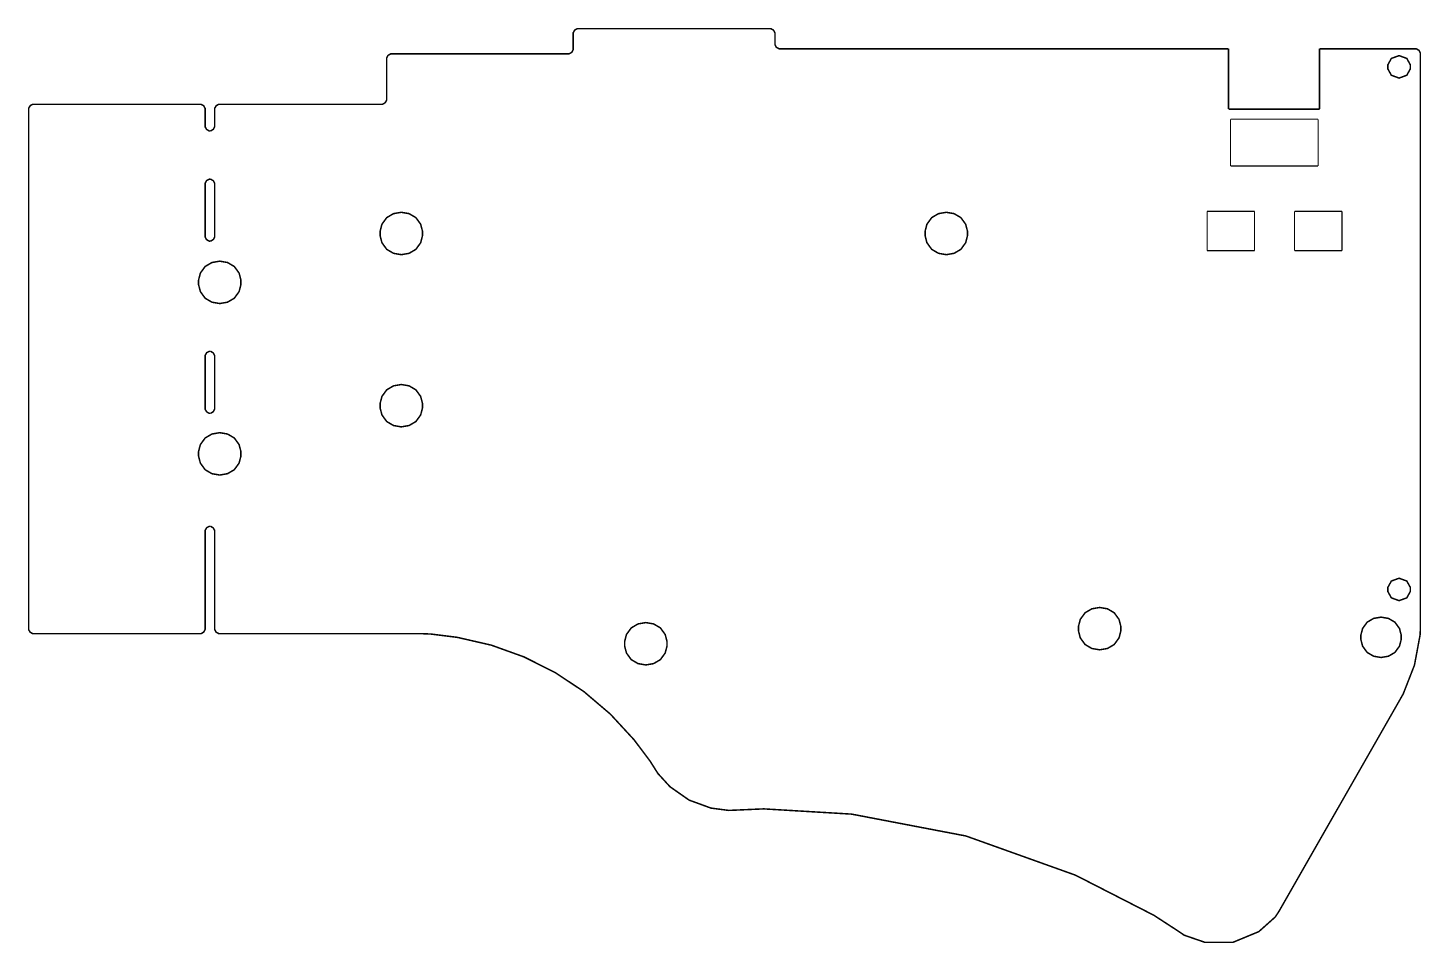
# Model space of a CAD drawing. Extents: x 0.14 to 5.58, y 0.04 to 3.62.
import ezdxf

# ---------------------------------------------------------------- set-up
doc = ezdxf.new("R2010")
doc.units = 0
doc.layers.get('0').update_dxf_attribs({"linetype": 'CONTINUOUS'})

msp = doc.modelspace()

# ---------------------------------------------------------------- linework, layer by layer
at = {"color": 173}
for points, const_width in [([(2.28461, 3.61486), (2.28108, 3.61486), (2.27067, 3.6091), (2.26492, 3.59868), (2.26492, 3.59517)], 0.005906), ([(2.26492, 3.59517), (2.26492, 3.53608)], 0.005906), ([(2.28461, 3.61486), (3.03267, 3.61486)], 0.005906), ([(3.05236, 3.59517), (3.05236, 3.59868), (3.04656, 3.6091), (3.03614, 3.61486), (3.03267, 3.61486)], 0.005906), ([(3.05236, 3.59517), (3.05236, 3.55578)], 0.005906), ([(2.24522, 3.51644), (2.24869, 3.51644), (2.25911, 3.52219), (2.26492, 3.53261), (2.26492, 3.53608)], 0.005906), ([(3.05236, 3.55578), (3.05236, 3.55231), (3.05811, 3.54189), (3.06853, 3.53608), (3.07206, 3.53608)], 0.005906), ([(4.82281, 3.53608), (3.07206, 3.53608)], 0.005906), ([(4.82319, 3.30067), (4.82281, 3.53608)], 0.005906), ([(5.17833, 3.53608), (5.17833, 3.30067)], 0.005906), ([(5.55236, 3.53608), (5.17833, 3.53608)], 0.005906), ([(5.57206, 3.51644), (5.57206, 3.51992), (5.56625, 3.53033), (5.55583, 3.53608), (5.55236, 3.53608)], 0.005906), ([(1.55626, 3.51644), (1.55274, 3.51644), (1.54232, 3.51069), (1.53657, 3.50028), (1.53657, 3.49675)], 0.005906), ([(1.53657, 3.33925), (1.53657, 3.49675)], 0.005906), ([(1.55626, 3.51644), (2.24522, 3.51644)], 0.005906), ([(5.57206, 3.51644), (5.57206, 1.2723)], 0.005906), ([(0.158637, 3.31956), (0.155111, 3.31956), (0.144694, 3.31381), (0.138943, 3.30339), (0.138943, 3.29986)], 0.005906), ([(0.808268, 3.31956), (0.158637, 3.31956)], 0.005906), ([(0.827908, 3.29986), (0.827908, 3.30339), (0.822157, 3.31381), (0.81174, 3.31956), (0.808268, 3.31956)], 0.005906), ([(0.884874, 3.31956), (0.881401, 3.31956), (0.870985, 3.31381), (0.865235, 3.30339), (0.865235, 3.29986)], 0.005906), ([(1.51693, 3.31956), (0.884874, 3.31956)], 0.005906), ([(1.51693, 3.31956), (1.5204, 3.31956), (1.53082, 3.32536), (1.53657, 3.33578), (1.53657, 3.33925)], 0.005906), ([(0.138943, 3.29986), (0.138943, 1.2723)], 0.005906), ([(0.827908, 3.29986), (0.827908, 3.23508)], 0.005906), ([(0.865235, 3.29986), (0.865235, 3.23508)], 0.005906), ([(5.17833, 3.30067), (4.82319, 3.30067)], 0.005906), ([(4.83094, 3.26124), (4.83094, 3.07824)], 0.004724), ([(5.17301, 3.26124), (4.83094, 3.26124)], 0.004724), ([(5.17301, 3.26124), (5.17301, 3.07824)], 0.004724), ([(0.827908, 3.23508), (0.827908, 3.23161), (0.833658, 3.22119), (0.844075, 3.21539), (0.847601, 3.21539)], 0.005906), ([(0.847601, 3.21539), (0.850097, 3.21571), (0.860135, 3.2219), (0.865235, 3.23182), (0.865235, 3.23508)], 0.005906), ([(4.83094, 3.07824), (5.17301, 3.07824)], 0.004724), ([(0.847601, 3.02718), (0.844075, 3.02718), (0.833658, 3.02143), (0.827908, 3.01101), (0.827908, 3.00749)], 0.005906), ([(0.827908, 3.00749), (0.827908, 2.80485)], 0.005906), ([(0.865235, 3.00749), (0.865235, 3.01079), (0.860135, 3.02072), (0.850097, 3.02692), (0.847601, 3.02718)], 0.005906), ([(0.865235, 2.80485), (0.865235, 3.00749)], 0.005906), ([(4.92464, 2.90181), (4.73964, 2.90181)], 0.004724), ([(4.73964, 2.90181), (4.73964, 2.74778)], 0.004724), ([(4.92464, 2.74778), (4.92464, 2.90181)], 0.004724), ([(5.08068, 2.74778), (5.08068, 2.90181)], 0.004724), ([(5.08068, 2.90181), (5.26568, 2.90181)], 0.004724), ([(5.26568, 2.90181), (5.26568, 2.74778)], 0.004724), ([(0.827908, 2.80485), (0.827908, 2.80138), (0.833658, 2.79096), (0.844075, 2.78521), (0.847601, 2.78521)], 0.005906), ([(0.847601, 2.78521), (0.850097, 2.78549), (0.860135, 2.79167), (0.865235, 2.8016), (0.865235, 2.80485)], 0.005906), ([(4.73964, 2.74778), (4.92464, 2.74778)], 0.004724), ([(5.26568, 2.74778), (5.08068, 2.74778)], 0.004724), ([(0.847601, 2.35499), (0.844075, 2.35499), (0.833658, 2.34924), (0.827908, 2.33882), (0.827908, 2.33529)], 0.005906), ([(0.865235, 2.33529), (0.865235, 2.3386), (0.860135, 2.34853), (0.850097, 2.35471), (0.847601, 2.35499)], 0.005906), ([(0.827908, 2.33529), (0.827908, 2.13271)], 0.005906), ([(0.865235, 2.13271), (0.865235, 2.33529)], 0.005906), ([(0.827908, 2.13271), (0.827908, 2.12924), (0.833658, 2.11882), (0.844075, 2.11301), (0.847601, 2.11301)], 0.005906), ([(0.847601, 2.11301), (0.850097, 2.11333), (0.860135, 2.11951), (0.865235, 2.12944), (0.865235, 2.13271)], 0.005906), ([(0.847601, 1.67176), (0.844075, 1.67176), (0.833658, 1.66601), (0.827908, 1.6556), (0.827908, 1.65213)], 0.005906), ([(0.827908, 1.65213), (0.827908, 1.2723)], 0.005906), ([(0.865235, 1.65213), (0.865235, 1.65543), (0.860135, 1.66531), (0.850097, 1.6715), (0.847601, 1.67176)], 0.005906), ([(0.865235, 1.2723), (0.865235, 1.65213)], 0.005906), ([(0.138943, 1.2723), (0.138943, 1.26883), (0.144694, 1.25841), (0.155111, 1.25266), (0.158637, 1.25266)], 0.005906), ([(0.808268, 1.25266), (0.158637, 1.25266)], 0.005906), ([(0.808268, 1.25266), (0.81174, 1.25266), (0.822157, 1.25841), (0.827908, 1.26883), (0.827908, 1.2723)], 0.005906), ([(0.865235, 1.2723), (0.865235, 1.26883), (0.870985, 1.25841), (0.881401, 1.25266), (0.884874, 1.25266)], 0.005906), ([(1.67438, 1.25266), (0.884874, 1.25266)], 0.005906), ([(2.5835, 0.725911), (2.56506, 0.7551), (2.50271, 0.838108), (2.41, 0.938585), (2.30658, 1.02653), (2.19379, 1.10124), (2.07286, 1.16195), (1.9451, 1.2079), (1.81185, 1.23844), (1.70882, 1.25125), (1.67438, 1.25266)], 0.005906), ([(5.49328, 0.996744), (5.50521, 1.01785), (5.54899, 1.12988), (5.57101, 1.2481), (5.57206, 1.2723)], 0.005906), ([(5.02083, 0.169976), (5.49328, 0.996744)], 0.005906), ([(2.5835, 0.725911), (2.59571, 0.706597), (2.64285, 0.655057), (2.71733, 0.602919), (2.80274, 0.571724), (2.87196, 0.562662), (2.89486, 0.563639)], 0.005906), ([(4.62711, 0.0912), (4.53157, 0.153321), (4.22569, 0.309842), (3.7979, 0.46289), (3.35161, 0.548232), (3.00863, 0.568685), (2.89486, 0.563639)], 0.005906), ([(4.62711, 0.0912), (4.64996, 0.075629), (4.73139, 0.047472), (4.84056, 0.047743), (4.94135, 0.089464), (5.00569, 0.146756), (5.02083, 0.169976)], 0.005906)]:
    msp.add_lwpolyline(points, dxfattribs=dict(at, const_width=const_width))
at = {"color": 173, "const_width": 0.005906}
for points in [[(5.53271, 3.4656), (5.53271, 3.47385), (5.51899, 3.49849), (5.48893, 3.50939), (5.45882, 3.49849), (5.44515, 3.47385), (5.44515, 3.4656), (5.44515, 3.45742), (5.45882, 3.43278), (5.48893, 3.42182), (5.51899, 3.43278), (5.53271, 3.45742), (5.53271, 3.4656)], [(1.67649, 2.81506), (1.67649, 2.82411), (1.66938, 2.85124), (1.65061, 2.87706), (1.62414, 2.89258), (1.59381, 2.89774), (1.56347, 2.89258), (1.537, 2.87706), (1.51824, 2.85124), (1.51118, 2.82411), (1.51118, 2.81506), (1.51118, 2.80604), (1.51824, 2.77892), (1.537, 2.75304), (1.56347, 2.73757), (1.59381, 2.73236), (1.62414, 2.73757), (1.65061, 2.75304), (1.66938, 2.77892), (1.67649, 2.80604), (1.67649, 2.81506)], [(3.80404, 2.81506), (3.80404, 2.82411), (3.79693, 2.85124), (3.77815, 2.87706), (3.75168, 2.89258), (3.72136, 2.89774), (3.69097, 2.89258), (3.6645, 2.87706), (3.64572, 2.85124), (3.63867, 2.82411), (3.63867, 2.81506), (3.63867, 2.80604), (3.64572, 2.77892), (3.6645, 2.75304), (3.69097, 2.73757), (3.72136, 2.73236), (3.75168, 2.73757), (3.77815, 2.75304), (3.79693, 2.77892), (3.80404, 2.80604), (3.80404, 2.81506)], [(0.967665, 2.62424), (0.967665, 2.63331), (0.960558, 2.66043), (0.941786, 2.68625), (0.91531, 2.70176), (0.884983, 2.70692), (0.854656, 2.70176), (0.828179, 2.68625), (0.809407, 2.66043), (0.802354, 2.63331), (0.802354, 2.62424), (0.802354, 2.61524), (0.809407, 2.58811), (0.828179, 2.56222), (0.854656, 2.54676), (0.884983, 2.54156), (0.91531, 2.54676), (0.941786, 2.56222), (0.960558, 2.58811), (0.967665, 2.61524), (0.967665, 2.62424)], [(1.67649, 2.14274), (1.67649, 2.15181), (1.66938, 2.17893), (1.65061, 2.20475), (1.62414, 2.22026), (1.59381, 2.22542), (1.56347, 2.22026), (1.537, 2.20475), (1.51824, 2.17893), (1.51118, 2.15181), (1.51118, 2.14274), (1.51118, 2.13374), (1.51824, 2.10661), (1.537, 2.08074), (1.56347, 2.06526), (1.59381, 2.06006), (1.62414, 2.06526), (1.65061, 2.08074), (1.66938, 2.10661), (1.67649, 2.13374), (1.67649, 2.14274)], [(0.967665, 1.95469), (0.967665, 1.96376), (0.960558, 1.99089), (0.941786, 2.01671), (0.91531, 2.03222), (0.884983, 2.03737), (0.854656, 2.03222), (0.828179, 2.01671), (0.809407, 1.99089), (0.802354, 1.96376), (0.802354, 1.95469), (0.802354, 1.94569), (0.809407, 1.91857), (0.828179, 1.89268), (0.854656, 1.87722), (0.884983, 1.87201), (0.91531, 1.87722), (0.941786, 1.89268), (0.960558, 1.91857), (0.967665, 1.94569), (0.967665, 1.95469)], [(5.53271, 1.42535), (5.53271, 1.4336), (5.51899, 1.45822), (5.48893, 1.46913), (5.45882, 1.45822), (5.44515, 1.4336), (5.44515, 1.42535), (5.44515, 1.41715), (5.45882, 1.39253), (5.48893, 1.38157), (5.51899, 1.39253), (5.53271, 1.41715), (5.53271, 1.42535)], [(4.40272, 1.2723), (4.40272, 1.28136), (4.39561, 1.30848), (4.37685, 1.33431), (4.35037, 1.34983), (4.32004, 1.35498), (4.28965, 1.34983), (4.26318, 1.33431), (4.24442, 1.30848), (4.23736, 1.28136), (4.23736, 1.2723), (4.23736, 1.26329), (4.24442, 1.23617), (4.26318, 1.21034), (4.28965, 1.19482), (4.32004, 1.18967), (4.35037, 1.19482), (4.37685, 1.21034), (4.39561, 1.23617), (4.40272, 1.26329), (4.40272, 1.2723)], [(5.49724, 1.23844), (5.49724, 1.24707), (5.49046, 1.27289), (5.4726, 1.29753), (5.44738, 1.31228), (5.41846, 1.31722), (5.38954, 1.31228), (5.36431, 1.29753), (5.34646, 1.27289), (5.33974, 1.24707), (5.33974, 1.23844), (5.33974, 1.22987), (5.34646, 1.20405), (5.36431, 1.17942), (5.38954, 1.16466), (5.41846, 1.15972), (5.44738, 1.16466), (5.4726, 1.17942), (5.49046, 1.20405), (5.49724, 1.22987), (5.49724, 1.23844)], [(2.63108, 1.21327), (2.63108, 1.22233), (2.62397, 1.24946), (2.60519, 1.27528), (2.57872, 1.2908), (2.54839, 1.29595), (2.51801, 1.2908), (2.49154, 1.27528), (2.47276, 1.24946), (2.46571, 1.22233), (2.46571, 1.21327), (2.46571, 1.20426), (2.47276, 1.17714), (2.49154, 1.15126), (2.51801, 1.1358), (2.54839, 1.13059), (2.57872, 1.1358), (2.60519, 1.15126), (2.62397, 1.17714), (2.63108, 1.20426), (2.63108, 1.21327)]]:
    msp.add_lwpolyline(points, close=True, dxfattribs=at)

doc.saveas('drawing.dxf')
